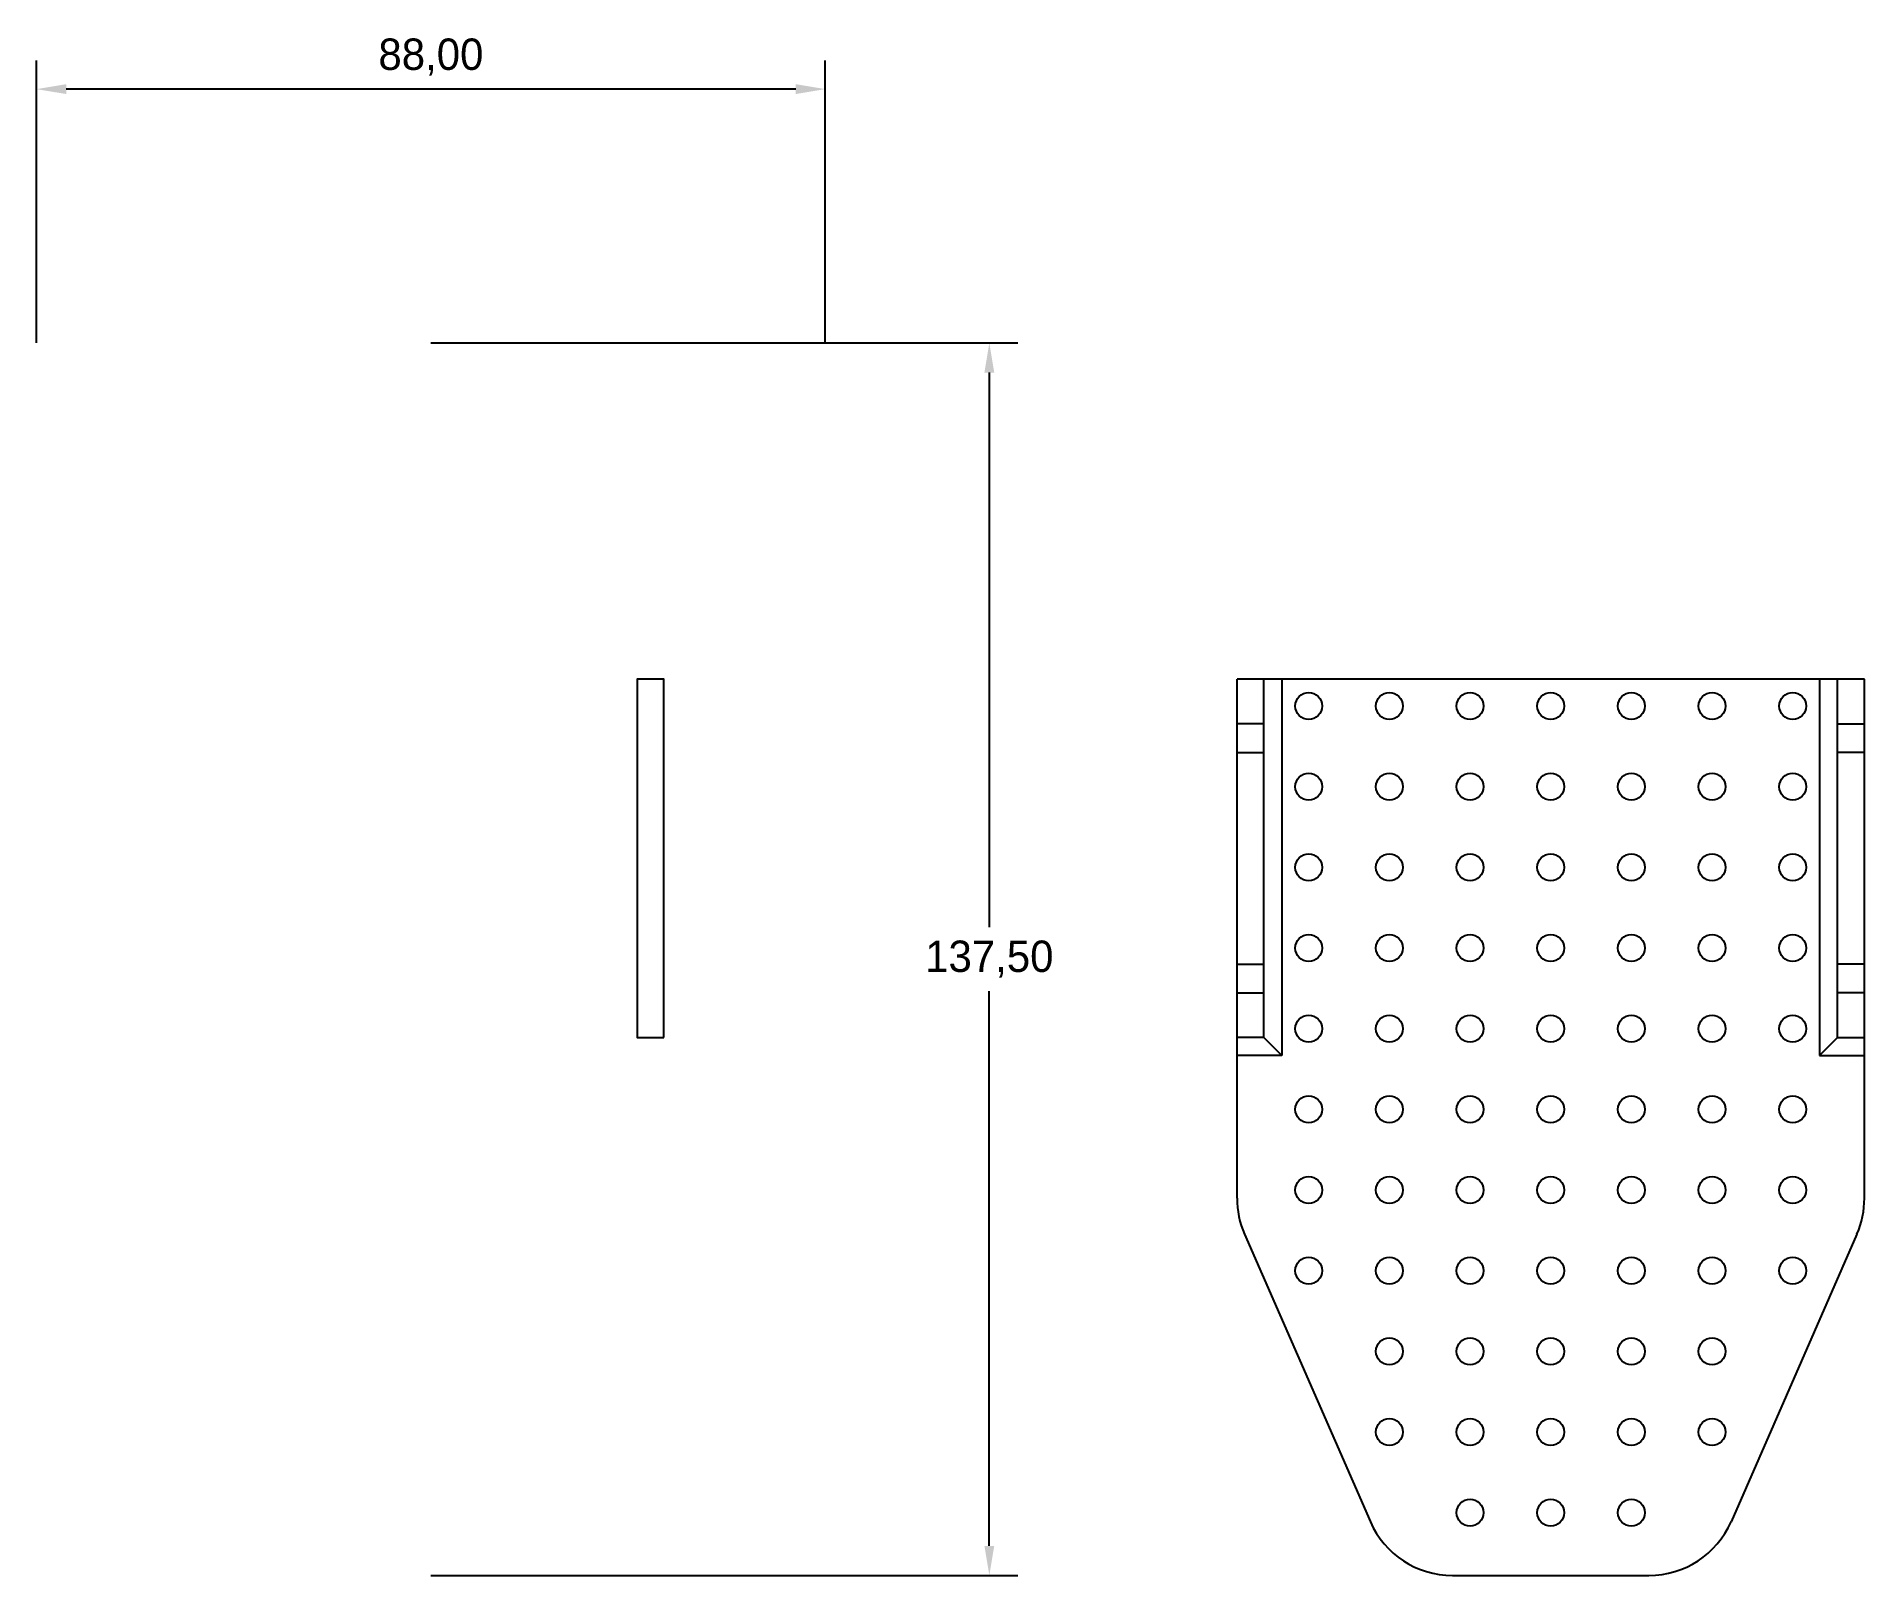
# Model space of a CAD drawing. Header units: millimetres. Extents: x 1 to 205, y -70 to 101.
import ezdxf

# ---------------------------------------------------------------- set-up
doc = ezdxf.new("R2010")
doc.units = ezdxf.units.MM
doc.header["$PDSIZE"] = -1
doc.dimstyles.new('ISO-25', dxfattribs={"dimtxt": 2.5, "dimasz": 2.5, "dimexe": 1.25, "dimexo": 0.625, "dimtad": 1, "dimtxsty": 'Standard', "dimcen": 2.5, "dimadec": 0, "dimazin": 0, "dimtfac": 1, "dimtmove": 0, "dimatfit": 3, "dimfxl": 1, "dimarcsym": 0})

# ---------------------------------------------------------------- blocks, each defined once
blk = doc.blocks.new('*D9')
at = {"color": 0, "lineweight": -2, "transparency": 16777216}
for p, q in [((1.36, 67.2), (1.36, 98.7)), ((89.36, 67.2), (89.36, 98.7)), ((86.06, 95.52), (4.67, 95.52))]:
    blk.add_line(p, q, dxfattribs=at)
at = {"color": 0, "transparency": 16777216}
for points in [[(4.67, 96.07), (4.67, 94.97), (1.36, 95.52)], [(86.06, 96.07), (86.06, 94.97), (89.36, 95.52)]]:
    blk.add_solid(points, dxfattribs=at)
at = {"layer": 'Defpoints', "color": 0, "transparency": 16777216}
for p in [(1.36, 95.52), (1.36, 67.2), (89.36, 67.2, 2)]:
    blk.add_point(p, dxfattribs=at)
at = {"color": 0, "transparency": 16777216, "insert": (45.36, 99.09), "char_height": 3.5, "attachment_point": 5}
blk.add_mtext('88,00', dxfattribs=at)
blk = doc.blocks.new('*D10')
at = {"color": 0, "lineweight": -2, "transparency": 16777216}
for p, q in [((45.36, 67.2), (110.83, 67.2)), ((107.66, 63.89), (107.66, 2.01)), ((107.66, -67), (107.66, -5.12)), ((45.36, -70.3), (110.83, -70.3))]:
    blk.add_line(p, q, dxfattribs=at)
at = {"color": 0, "transparency": 16777216}
for points in [[(107.11, 63.89), (108.21, 63.89), (107.66, 67.2)], [(107.11, -67), (108.21, -67), (107.66, -70.3)]]:
    blk.add_solid(points, dxfattribs=at)
at = {"layer": 'Defpoints', "color": 0, "transparency": 16777216}
for p in [(45.36, 67.2, 2), (107.66, 67.2), (45.36, -70.3, 2)]:
    blk.add_point(p, dxfattribs=at)
at = {"color": 0, "transparency": 16777216, "insert": (107.66, -1.55), "char_height": 3.5, "attachment_point": 5}
blk.add_mtext('137,50', dxfattribs=at)

msp = doc.modelspace()

# ---------------------------------------------------------------- linework, layer by layer
at = {"color": 7, "linetype": 'Continuous', "lineweight": 25}
for p, q in [((135.294, -28.211), (135.294, 29.697)), ((205.294, 29.697), (135.294, 29.697)), ((138.294, -10.303), (138.294, 29.697)), ((140.294, 29.697), (140.294, -12.303)), ((200.294, 29.697), (200.294, -12.303)), ((202.294, -10.303), (202.294, 29.697)), ((205.294, -28.211), (205.294, 29.697)), ((138.294, 24.697), (135.294, 24.697)), ((202.294, 24.697), (205.294, 24.697)), ((135.294, 21.497), (138.294, 21.497)), ((205.294, 21.497), (202.294, 21.497)), ((135.294, -2.103), (138.294, -2.103)), ((205.294, -2.103), (202.294, -2.103)), ((135.294, -5.303), (138.294, -5.303)), ((205.294, -5.303), (202.294, -5.303)), ((138.294, -10.303), (135.294, -10.303)), ((140.294, -12.303), (138.294, -10.303)), ((200.294, -12.303), (202.294, -10.303)), ((202.294, -10.303), (205.294, -10.303)), ((140.294, -12.303), (135.294, -12.303)), ((200.294, -12.303), (205.294, -12.303)), ((136.132, -32.219), (150.172, -64.311)), ((204.455, -32.219), (190.415, -64.311)), ((159.334, -70.303), (181.253, -70.303))]:
    msp.add_line(p, q, dxfattribs=at)
msp.add_lwpolyline([(71.364, -10.303), (71.364, 29.697), (68.364, 29.697), (68.364, -10.303)], close=True)
for centre in [(143.294, 26.697), (152.294, 26.697), (161.294, 26.697), (170.294, 26.697), (179.294, 26.697), (188.294, 26.697), (197.294, 26.697), (143.294, 17.697), (152.294, 17.697), (161.294, 17.697), (170.294, 17.697), (179.294, 17.697), (188.294, 17.697), (197.294, 17.697), (143.294, 8.697), (152.294, 8.697), (161.294, 8.697), (170.294, 8.697), (179.294, 8.697), (188.294, 8.697), (197.294, 8.697), (143.294, -0.303), (152.294, -0.303), (161.294, -0.303), (170.294, -0.303), (179.294, -0.303), (188.294, -0.303), (197.294, -0.303), (143.294, -9.303), (152.294, -9.303), (161.294, -9.303), (170.294, -9.303), (179.294, -9.303), (188.294, -9.303), (197.294, -9.303), (143.294, -18.303), (152.294, -18.303), (161.294, -18.303), (170.294, -18.303), (179.294, -18.303), (188.294, -18.303), (197.294, -18.303), (143.294, -27.303), (152.294, -27.303), (161.294, -27.303), (170.294, -27.303), (179.294, -27.303), (188.294, -27.303), (197.294, -27.303), (143.294, -36.303), (152.294, -36.303), (161.294, -36.303), (170.294, -36.303), (179.294, -36.303), (188.294, -36.303), (197.294, -36.303), (152.294, -45.303), (161.294, -45.303), (170.294, -45.303), (179.294, -45.303), (188.294, -45.303), (152.294, -54.303), (161.294, -54.303), (170.294, -54.303), (179.294, -54.303), (188.294, -54.303), (161.294, -63.303), (170.294, -63.303), (179.294, -63.303)]:
    msp.add_circle(centre, 1.5, dxfattribs=at)
for centre, start, end in [((145.294, -28.211), 180, 203.62938), ((195.294, -28.211), 336.37062, 0), ((159.334, -60.303), 203.62938, 270), ((181.253, -60.303), 270, 336.37062)]:
    msp.add_arc(centre, 10, start, end, dxfattribs=at)

# ---------------------------------------------------------------- dimensions: what is measured, and where the dimension line sits
dim = msp.add_linear_dim(base=(1.364, 95.522), p1=(89.364, 67.197, 2), p2=(1.364, 67.197), dimstyle='ISO-25', override={"dimtxt": 3.5, "dimasz": 3.302, "dimexe": 3.175, "dimexo": 0, "dimgap": 1.524, "dimtih": 1, "dimtoh": 1, "dimzin": 0, "dimadec": 2, "dimtzin": 0})
dim.commit()
dim.dimension.update_dxf_attribs({"geometry": '*D9', "text_midpoint": (45.364, 99.088)})
dim = msp.add_aligned_dim(p1=(45.364, -70.303, 2), p2=(45.364, 67.197, 2), distance=-62.294, dimstyle='ISO-25', override={"dimtxt": 3.5, "dimasz": 3.302, "dimexe": 3.175, "dimexo": 0, "dimgap": 1.524, "dimtih": 1, "dimtoh": 1, "dimzin": 0, "dimadec": 2, "dimtzin": 0})
dim.commit()
dim.dimension.update_dxf_attribs({"geometry": '*D10', "text_midpoint": (107.658, -1.553)})

doc.saveas('drawing.dxf')
